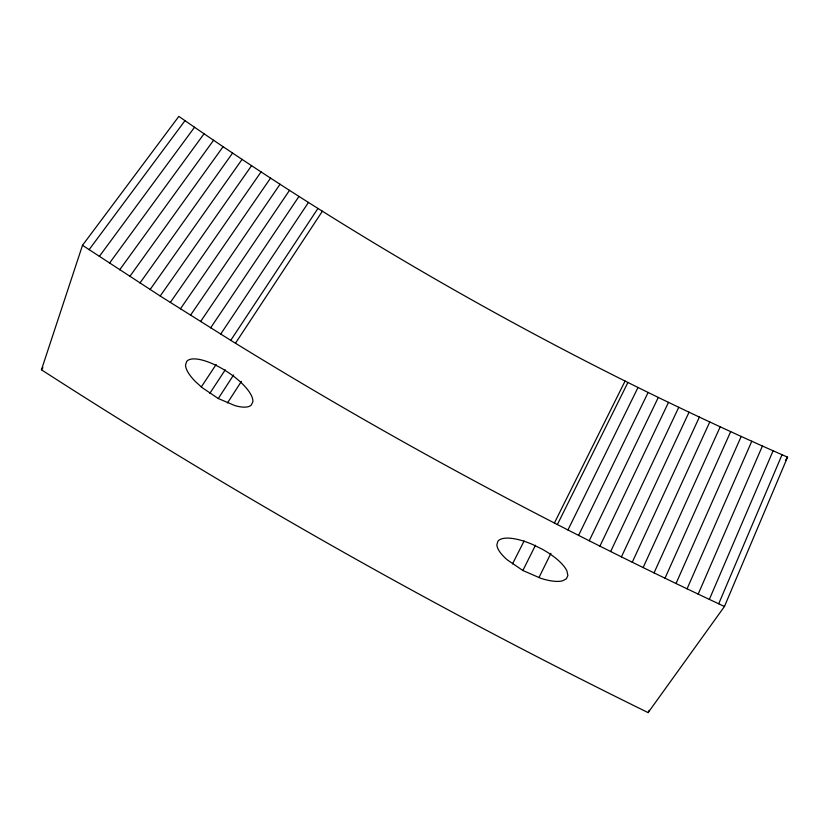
<?xml version="1.0" encoding="UTF-8"?>
<svg xmlns="http://www.w3.org/2000/svg" width="829" height="829" viewBox="0 0 829 829"><rect width="100%" height="100%" fill="white"/><g stroke="black" fill="none" stroke-linecap="round" stroke-linejoin="round"><path stroke-width="1.24" d="M41.45 369.796L82.506 245.301L178.846 116.392C370.024 249.415 574.217 363.672 787.55 457.142L724.463 606.486L648.133 712.608C439.443 610.299 236.742 495.804 41.45 369.796L42.953 367.724M724.463 606.486L718.702 603.792L782.037 454.717M718.702 603.792L709.355 599.398L773.105 450.769M709.355 599.398L698.184 594.113L762.421 445.992M648.133 712.608L649.159 710.246M698.184 594.113L687.075 588.818L751.799 441.215M687.075 588.818L676.008 583.512L741.219 436.406M676.008 583.512L665.003 578.207L730.701 431.598M665.003 578.207L654.04 572.88L720.225 426.759M654.04 572.88L643.128 567.554L709.79 421.909M643.128 567.554L632.258 562.217L699.407 417.039M632.258 562.217L621.439 556.87L689.075 412.158M621.439 556.87L610.662 551.513L678.785 407.257M610.662 551.513L599.927 546.145L668.526 402.334M599.927 546.145L589.232 540.767L658.319 397.392M589.232 540.767L578.58 535.379L648.143 392.428M578.58 535.379L567.958 529.969L638.019 387.454M538.943 577.606L550.912 553.347M567.958 529.969L557.378 524.55L627.926 382.449M554.404 523.016L625.087 381.039M522.861 570.487L507.369 559.938A39.201 13.927 26.9 0 1 496.872 544.788L497.897 541.264A39.201 13.927 26.9 0 1 532.373 544.384L541.814 548.985A39.201 13.927 26.9 0 1 566.963 571.098L567.886 575.533L566.342 578.839L562.508 580.839A39.201 13.927 26.9 0 1 540.788 578.3L522.861 570.487L535.503 545.233M512.529 563.875L524.125 540.954M227.478 402.925L241.384 381.413M785.446 460.396L787.55 457.142M218.286 398.521L234.835 405.578A39.056 13.792 32.8 0 0 251.228 405.143L252.835 401.91A39.056 13.792 32.8 0 0 224.493 370.045A39.056 13.792 32.8 0 0 186.691 361.444L185.551 364.978A39.056 13.792 32.8 0 0 195.219 381.371L201.975 387.526L218.286 398.521L233.633 374.936M209.83 393.361L225.27 369.807M235.457 343.237L322.398 211.188M82.506 245.301L160.204 296.026L230.742 340.336L317.953 208.411M201.323 386.925L216.172 364.449M220.69 334.118L308.471 202.421M210.628 327.869L299 196.4M200.556 321.579L289.528 190.328M190.483 315.248L280.047 184.225M180.401 308.875L270.575 178.069M170.308 302.471L261.094 171.872M160.204 296.026L251.601 165.634M150.09 289.539L242.109 159.355M139.966 283L232.617 153.023M129.821 276.43L223.115 146.65M119.666 269.808L213.602 140.225M109.501 263.156L204.079 133.749M99.314 256.441L194.546 127.231M89.097 249.684L185.002 120.661M557.378 524.55C446.157 467.432 337.165 405.961 230.742 340.336"/></g></svg>
